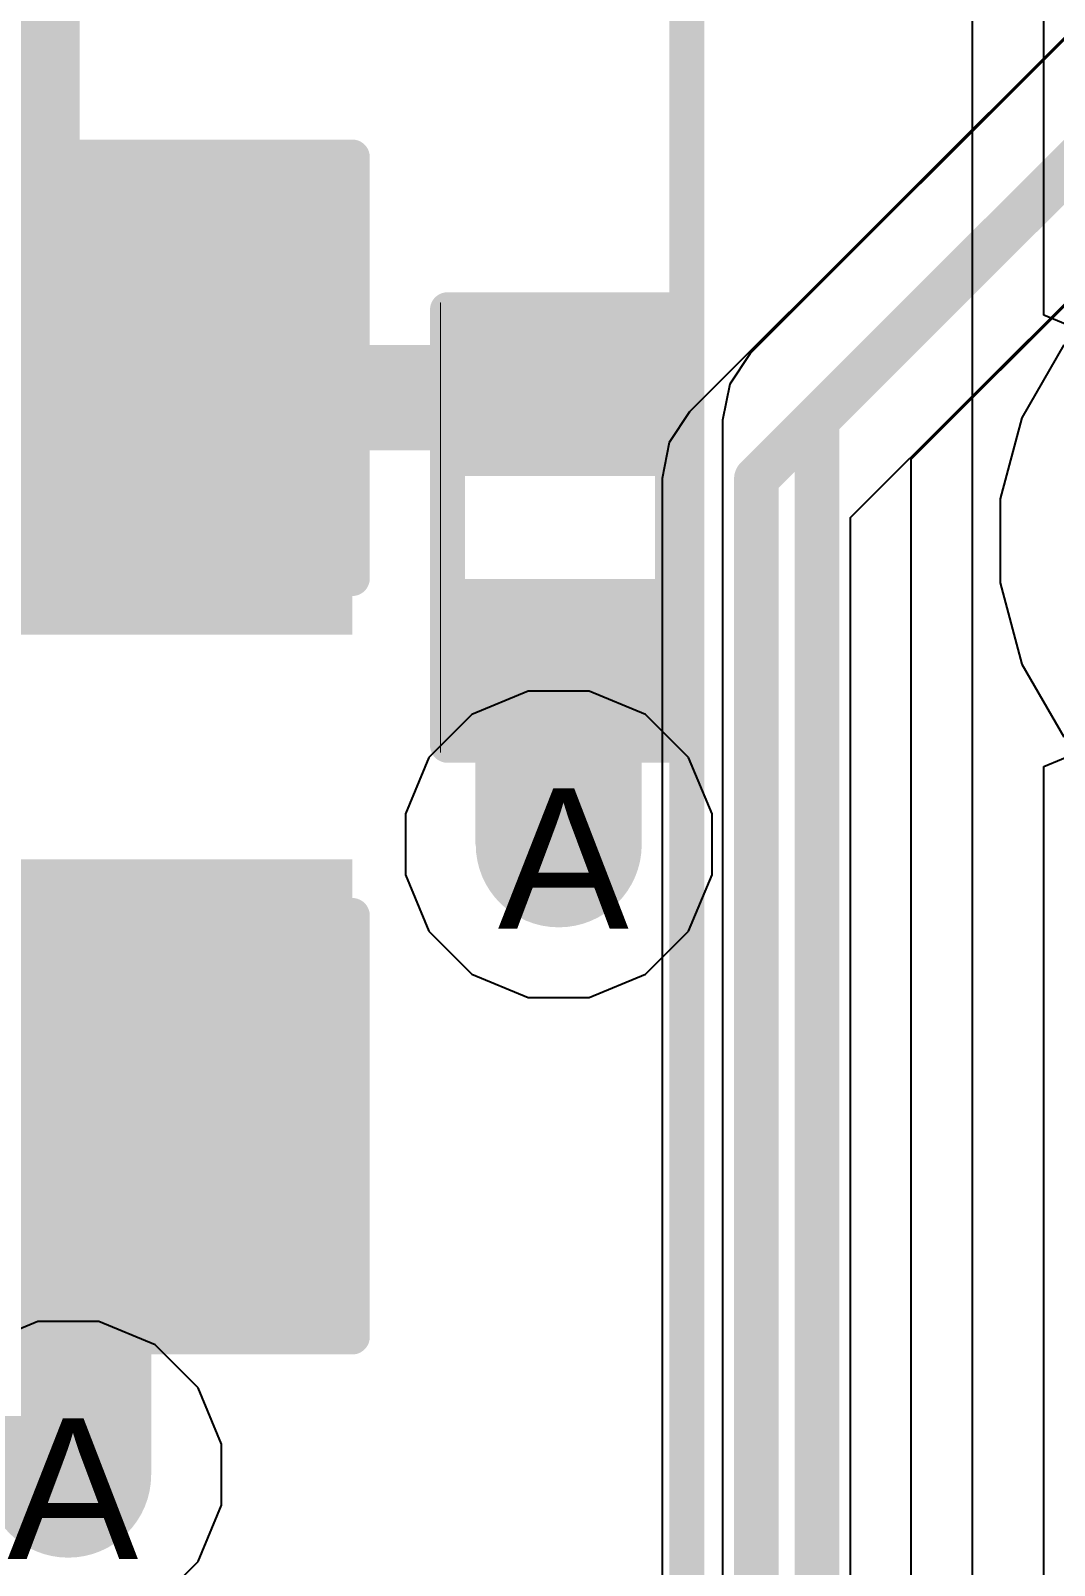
# Model space of a CAD drawing. Header units: inches. Extents: x 0 to 5271, y 0 to 5417.
# Drawn here: x 120.09 to 123.79, y 90.67 to 96.22 of the extents above; entities that cross this region are included whole.
import ezdxf

# ---------------------------------------------------------------- set-up
doc = ezdxf.new("R2010")
doc.units = ezdxf.units.IN
for name, color, linetype in [('Bottom Layer', 5, 'Continuous'), ('Bottom Overlay', 54, 'Continuous'), ('Bottom Paste', 16, 'Continuous'), ('Bottom Solder', 6, 'Continuous'), ('Drill Drawing', 1, 'Continuous'), ('L2_GND1', 16, 'Continuous'), ('L3_SIG1', 76, 'Continuous'), ('L4_PWR', 90, 'Continuous'), ('L5_GND2', 156, 'Continuous'), ('L6_SIG2', 130, 'Continuous'), ('L7_GND3', 216, 'Continuous'), ('Top Layer', 1, 'Continuous'), ('Top Overlay', 2, 'Continuous'), ('Via Holes', 16, 'Continuous')]:
    doc.layers.add(name, color=color, linetype=linetype)
doc.styles.add('Arial', font='', dxfattribs={"height": 0.2})
doc.styles.get('Arial').set_extended_font_data('Arial')

# ---------------------------------------------------------------- blocks, each defined once
blk = doc.blocks.new('C___1206_B_5')
at = {"layer": 'Bottom Layer'}
for points in [[(-2.032, 0.889), (-0.508, 0.889), (-0.508, -0.889), (-2.032, -0.889)], [(0.508, 0.889), (2.032, 0.889), (2.032, -0.889), (0.508, -0.889)]]:
    blk.add_hatch(color=5, dxfattribs=at).paths.add_polyline_path(points)
at = {"layer": 'Bottom Paste'}
for points in [[(-2.032, 0.889), (-0.508, 0.889), (-0.508, -0.889), (-2.032, -0.889)], [(0.508, 0.889), (2.032, 0.889), (2.032, -0.889), (0.508, -0.889)]]:
    blk.add_hatch(color=16, dxfattribs=at).paths.add_polyline_path(points)
at = {"layer": 'Bottom Solder'}
for points in [[(-2.1336, 0.9906), (-0.4064, 0.9906), (-0.4064, -0.9906), (-2.1336, -0.9906)], [(0.4064, 0.9906), (2.1336, 0.9906), (2.1336, -0.9906), (0.4064, -0.9906)]]:
    blk.add_hatch(color=6, dxfattribs=at).paths.add_polyline_path(points)
at = {"layer": 'Bottom Overlay'}
for points in [[(-2.1336, 0.9906, 0.127, 0.127, 0), (-0.6096, 0.9906, 0.127, 0.127, 0)], [(-2.1336, 0.9906, 0.127, 0.127, 0), (-2.1336, -0.9906, 0.127, 0.127, 0)], [(0.6096, 0.9906, 0.127, 0.127, 0), (2.1336, 0.9906, 0.127, 0.127, 0)], [(2.1336, 0.9906, 0.127, 0.127, 0), (2.1336, -0.9906, 0.127, 0.127, 0)], [(-2.1336, -0.9906, 0.127, 0.127, 0), (-0.6096, -0.9906, 0.127, 0.127, 0)], [(0.6096, -0.9906, 0.127, 0.127, 0), (2.1336, -0.9906, 0.127, 0.127, 0)]]:
    blk.add_lwpolyline(points, format="xyseb", dxfattribs=at)
for points in [[(-2.1653, 0.9906, 0.0635, 0.0635, 1), (-2.1018, 0.9906, 0.0635, 0.0635, 1)], [(-2.1653, 0.9906, 0.0635, 0.0635, 1), (-2.1018, 0.9906, 0.0635, 0.0635, 1)], [(-0.6413, 0.9906, 0.0635, 0.0635, 1), (-0.5778, 0.9906, 0.0635, 0.0635, 1)], [(0.5779, 0.9906, 0.0635, 0.0635, 1), (0.6414, 0.9906, 0.0635, 0.0635, 1)], [(2.1019, 0.9906, 0.0635, 0.0635, 1), (2.1654, 0.9906, 0.0635, 0.0635, 1)], [(2.1019, 0.9906, 0.0635, 0.0635, 1), (2.1654, 0.9906, 0.0635, 0.0635, 1)], [(-2.1653, -0.9906, 0.0635, 0.0635, 1), (-2.1018, -0.9906, 0.0635, 0.0635, 1)], [(-2.1653, -0.9906, 0.0635, 0.0635, 1), (-2.1018, -0.9906, 0.0635, 0.0635, 1)], [(-0.6413, -0.9906, 0.0635, 0.0635, 1), (-0.5778, -0.9906, 0.0635, 0.0635, 1)], [(0.5779, -0.9906, 0.0635, 0.0635, 1), (0.6414, -0.9906, 0.0635, 0.0635, 1)], [(2.1019, -0.9906, 0.0635, 0.0635, 1), (2.1654, -0.9906, 0.0635, 0.0635, 1)], [(2.1019, -0.9906, 0.0635, 0.0635, 1), (2.1654, -0.9906, 0.0635, 0.0635, 1)]]:
    blk.add_lwpolyline(points, format="xyseb", close=True, dxfattribs=at)
blk = doc.blocks.new('R___0402_B_454')
at = {"layer": 'Bottom Layer'}
for points in [[(-0.2413, 0.3175), (-0.2413, -0.3175), (-0.6985, -0.3175), (-0.6985, 0.3175)], [(0.6985, 0.3175), (0.6985, -0.3175), (0.2413, -0.3175), (0.2413, 0.3175)]]:
    blk.add_hatch(color=5, dxfattribs=at).paths.add_polyline_path(points)
at = {"layer": 'Bottom Paste'}
for points in [[(-0.2413, 0.3175), (-0.2413, -0.3175), (-0.6985, -0.3175), (-0.6985, 0.3175)], [(0.6985, 0.3175), (0.6985, -0.3175), (0.2413, -0.3175), (0.2413, 0.3175)]]:
    blk.add_hatch(color=16, dxfattribs=at).paths.add_polyline_path(points)
at = {"layer": 'Bottom Solder'}
for points in [[(-0.1863, 0.3725), (-0.1863, -0.3725), (-0.7535, -0.3725), (-0.7535, 0.3725)], [(0.7535, 0.3725), (0.7535, -0.3725), (0.1863, -0.3725), (0.1863, 0.3725)]]:
    blk.add_hatch(color=6, dxfattribs=at).paths.add_polyline_path(points)
at = {"layer": 'Bottom Overlay'}
for points in [[(-0.7874, 0.4064, 0.127, 0.127, 0), (-0.7874, -0.4064, 0.127, 0.127, 0)], [(-0.7874, 0.4064, 0.127, 0.127, 0), (0.7874, 0.4064, 0.127, 0.127, 0)], [(0.7874, 0.4064, 0.127, 0.127, 0), (0.7874, -0.4064, 0.127, 0.127, 0)], [(-0.8128, 0.4318, 0.00323, 0.00323, 0), (0.8128, 0.4318, 0.00323, 0.00323, 0)], [(-0.7874, -0.4064, 0.127, 0.127, 0), (0.7874, -0.4064, 0.127, 0.127, 0)]]:
    blk.add_lwpolyline(points, format="xyseb", dxfattribs=at)
for points in [[(-0.8191, 0.4064, 0.0635, 0.0635, 1), (-0.7556, 0.4064, 0.0635, 0.0635, 1)], [(-0.8191, 0.4064, 0.0635, 0.0635, 1), (-0.7556, 0.4064, 0.0635, 0.0635, 1)], [(0.7557, 0.4064, 0.0635, 0.0635, 1), (0.8192, 0.4064, 0.0635, 0.0635, 1)], [(0.7557, 0.4064, 0.0635, 0.0635, 1), (0.8192, 0.4064, 0.0635, 0.0635, 1)], [(-0.8136, 0.4318, 0.00161, 0.00161, 1), (-0.812, 0.4318, 0.00161, 0.00161, 1)], [(0.812, 0.4318, 0.00161, 0.00161, 1), (0.8136, 0.4318, 0.00161, 0.00161, 1)], [(-0.8191, -0.4064, 0.0635, 0.0635, 1), (-0.7556, -0.4064, 0.0635, 0.0635, 1)], [(-0.8191, -0.4064, 0.0635, 0.0635, 1), (-0.7556, -0.4064, 0.0635, 0.0635, 1)], [(0.7557, -0.4064, 0.0635, 0.0635, 1), (0.8192, -0.4064, 0.0635, 0.0635, 1)], [(0.7557, -0.4064, 0.0635, 0.0635, 1), (0.8192, -0.4064, 0.0635, 0.0635, 1)]]:
    blk.add_lwpolyline(points, format="xyseb", close=True, dxfattribs=at)
blk = doc.blocks.new('HR911130C_521')
at = {"layer": 'Top Overlay'}
blk.add_lwpolyline([(-8.001, -8.5694, 0.127, 0.127, 0), (-8.001, 12.7666, 0.127, 0.127, 0)], format="xyseb", dxfattribs=at)

msp = doc.modelspace()

# ---------------------------------------------------------------- hatches: boundary and pattern name
at = {"layer": 'Bottom Layer'}
for points in [[(118.5746, 94.1395), (120.2717, 94.1395), (120.2717, 97.6738), (118.5746, 97.6738)], [(122.3032, 93.9527), (121.7021, 93.9527), (121.7021, 93.2766), (122.3032, 93.2766)], [(120.5303, 92.562), (119.9292, 92.562), (119.9292, 90.9969), (120.5303, 90.9969)]]:
    msp.add_hatch(color=5, dxfattribs=at).paths.add_polyline_path(points)
h = msp.add_hatch(color=5, dxfattribs=at)
edge = h.paths.add_edge_path()
edge.add_arc((122.0032, 93.2766), 0.3, 0, 360)
h = msp.add_hatch(color=5, dxfattribs=at)
edge = h.paths.add_edge_path()
edge.add_arc((120.2302, 90.9969), 0.3, 0, 360)
at = {"layer": 'L2_GND1'}
h = msp.add_hatch(color=16, dxfattribs=at)
edge = h.paths.add_edge_path()
edge.add_arc((122.0032, 93.2766), 0.3, 0, 360)
h = msp.add_hatch(color=16, dxfattribs=at)
edge = h.paths.add_edge_path()
edge.add_arc((120.2302, 90.9969), 0.3, 0, 360)
at = {"layer": 'L3_SIG1'}
h = msp.add_hatch(color=76, dxfattribs=at)
edge = h.paths.add_edge_path()
edge.add_arc((122.0032, 93.2766), 0.3, 0, 360)
h = msp.add_hatch(color=76, dxfattribs=at)
edge = h.paths.add_edge_path()
edge.add_arc((120.2302, 90.9969), 0.3, 0, 360)
at = {"layer": 'L4_PWR'}
h = msp.add_hatch(color=90, dxfattribs=at)
edge = h.paths.add_edge_path()
edge.add_arc((122.0032, 93.2766), 0.3, 0, 360)
h = msp.add_hatch(color=90, dxfattribs=at)
edge = h.paths.add_edge_path()
edge.add_arc((120.2302, 90.9969), 0.3, 0, 360)
at = {"layer": 'L5_GND2'}
h = msp.add_hatch(color=156, dxfattribs=at)
edge = h.paths.add_edge_path()
edge.add_arc((122.0032, 93.2766), 0.3, 0, 360)
h = msp.add_hatch(color=156, dxfattribs=at)
edge = h.paths.add_edge_path()
edge.add_arc((120.2302, 90.9969), 0.3, 0, 360)
at = {"layer": 'L6_SIG2'}
h = msp.add_hatch(color=130, dxfattribs=at)
edge = h.paths.add_edge_path()
edge.add_arc((122.0032, 93.2766), 0.3, 0, 360)
h = msp.add_hatch(color=130, dxfattribs=at)
edge = h.paths.add_edge_path()
edge.add_arc((120.2302, 90.9969), 0.3, 0, 360)
at = {"layer": 'L7_GND3'}
h = msp.add_hatch(color=216, dxfattribs=at)
edge = h.paths.add_edge_path()
edge.add_arc((122.0032, 93.2766), 0.3, 0, 360)
h = msp.add_hatch(color=216, dxfattribs=at)
edge = h.paths.add_edge_path()
edge.add_arc((120.2302, 90.9969), 0.3, 0, 360)
at = {"layer": 'Top Layer'}
h = msp.add_hatch(color=1, dxfattribs=at)
edge = h.paths.add_edge_path()
edge.add_arc((122.0032, 93.2766), 0.3, 0, 360)
h = msp.add_hatch(color=1, dxfattribs=at)
edge = h.paths.add_edge_path()
edge.add_arc((120.2302, 90.9969), 0.3, 0, 360)
at = {"layer": 'Via Holes'}
h = msp.add_hatch(color=7, dxfattribs=at)
edge = h.paths.add_edge_path()
edge.add_arc((122.0032, 93.2766), 0.15, 0, 360)
h = msp.add_hatch(color=7, dxfattribs=at)
edge = h.paths.add_edge_path()
edge.add_arc((120.2302, 90.9969), 0.15, 0, 360)

# ---------------------------------------------------------------- linework, layer by layer
at = {"layer": 'Bottom Layer'}
for points in [[(120.2725, 94.8925, 0.381, 0.381, 0), (122.0078, 94.8925, 0.381, 0.381, 0)], [(120.2662, 94.8988, 0.254, 0.254, 0), (120.2725, 94.8925, 0.254, 0.254, 0)]]:
    msp.add_lwpolyline(points, format="xyseb", dxfattribs=at)
for points in [[(120.1772, 94.8925, 0.1905, 0.1905, 1), (120.3677, 94.8925, 0.1905, 0.1905, 1)], [(121.9125, 94.8925, 0.1905, 0.1905, 1), (122.103, 94.8925, 0.1905, 0.1905, 1)], [(120.2027, 94.8988, 0.127, 0.127, 1), (120.3297, 94.8988, 0.127, 0.127, 1)], [(120.209, 94.8925, 0.127, 0.127, 1), (120.336, 94.8925, 0.127, 0.127, 1)]]:
    msp.add_lwpolyline(points, format="xyseb", close=True, dxfattribs=at)
at = {"layer": 'L2_GND1'}
for p, q in [((123.829, 95.0829), (123.677, 94.8198)), ((123.677, 94.8198), (123.5984, 94.5263)), ((123.5984, 94.5263), (123.5984, 94.2224)), ((123.5984, 94.2224), (123.677, 93.9289)), ((123.677, 93.9289), (123.829, 93.6658)), ((121.893, 93.8306), (121.6894, 93.7463)), ((122.1134, 93.8306), (121.893, 93.8306)), ((122.317, 93.7463), (122.1134, 93.8306)), ((121.6894, 93.7463), (121.5335, 93.5904)), ((122.4728, 93.5904), (122.317, 93.7463)), ((121.5335, 93.5904), (121.4492, 93.3868)), ((122.5572, 93.3868), (122.4728, 93.5904)), ((121.4492, 93.3868), (121.4492, 93.1664)), ((122.5572, 93.1664), (122.5572, 93.3868)), ((121.4492, 93.1664), (121.5335, 92.9628)), ((122.4728, 92.9628), (122.5572, 93.1664)), ((121.5335, 92.9628), (121.6894, 92.8069)), ((122.317, 92.8069), (122.4728, 92.9628)), ((121.6894, 92.8069), (121.893, 92.7226)), ((122.1134, 92.7226), (122.317, 92.8069)), ((121.893, 92.7226), (122.1134, 92.7226)), ((120.12, 91.5509), (119.9164, 91.4665)), ((120.3404, 91.5509), (120.12, 91.5509)), ((120.5441, 91.4665), (120.3404, 91.5509)), ((120.6999, 91.3107), (120.5441, 91.4665)), ((120.7842, 91.1071), (120.6999, 91.3107)), ((120.7842, 90.8867), (120.7842, 91.1071)), ((120.6999, 90.6831), (120.7842, 90.8867)), ((120.5441, 90.5272), (120.6999, 90.6831))]:
    msp.add_line(p, q, dxfattribs=at)
at = {"layer": 'L3_SIG1'}
for p, q in [((128.8689, 101.2332), (122.4763, 94.8407)), ((123.0583, 94.4584), (129.4509, 100.8509)), ((122.4763, 94.8407), (122.4024, 94.7301)), ((122.4024, 94.7301), (122.3765, 94.5996)), ((122.3765, 94.5996), (122.3765, 88.9793)), ((123.0583, 90.0313), (123.0583, 94.4584))]:
    msp.add_line(p, q, dxfattribs=at)
for points in [[(122.7174, 94.5996, 0.1608, 0.1608, 0), (129.2098, 101.092, 0.1608, 0.1608, 0)], [(122.7174, 83.8558, 0.1608, 0.1608, 0), (122.7174, 94.5996, 0.1608, 0.1608, 0)]]:
    msp.add_lwpolyline(points, format="xyseb", dxfattribs=at)
msp.add_lwpolyline([(122.6772, 94.5996, 0.0804, 0.0804, 1), (122.7576, 94.5996, 0.0804, 0.0804, 1)], format="xyseb", close=True, dxfattribs=at)
msp.add_lwpolyline([(122.6772, 94.5996, 0.0804, 0.0804, 1), (122.7576, 94.5996, 0.0804, 0.0804, 1)], format="xyseb", close=True, dxfattribs=at)
at = {"layer": 'L4_PWR'}
for p, q in [((123.7568, 95.1903), (123.7568, 96.3185)), ((123.4978, 96.2929), (123.4978, 89.6306)), ((123.8838, 95.1377), (123.7568, 95.1903)), ((121.893, 93.8306), (121.6894, 93.7463)), ((122.1134, 93.8306), (121.893, 93.8306)), ((122.317, 93.7463), (122.1134, 93.8306)), ((121.6894, 93.7463), (121.5335, 93.5904)), ((122.4728, 93.5904), (122.317, 93.7463)), ((121.5335, 93.5904), (121.4492, 93.3868)), ((122.5572, 93.3868), (122.4728, 93.5904)), ((123.7568, 93.5584), (123.8838, 93.611)), ((123.7568, 89.6306), (123.7568, 93.5584)), ((121.4492, 93.3868), (121.4492, 93.1664)), ((122.5572, 93.1664), (122.5572, 93.3868)), ((121.4492, 93.1664), (121.5335, 92.9628)), ((122.4728, 92.9628), (122.5572, 93.1664)), ((121.5335, 92.9628), (121.6894, 92.8069)), ((122.317, 92.8069), (122.4728, 92.9628)), ((121.6894, 92.8069), (121.893, 92.7226)), ((122.1134, 92.7226), (122.317, 92.8069)), ((121.893, 92.7226), (122.1134, 92.7226)), ((120.12, 91.5509), (119.9164, 91.4665)), ((120.3404, 91.5509), (120.12, 91.5509)), ((120.5441, 91.4665), (120.3404, 91.5509)), ((120.6999, 91.3107), (120.5441, 91.4665)), ((120.7842, 91.1071), (120.6999, 91.3107)), ((120.7842, 90.8867), (120.7842, 91.1071)), ((120.6999, 90.6831), (120.7842, 90.8867)), ((120.5441, 90.5272), (120.6999, 90.6831))]:
    msp.add_line(p, q, dxfattribs=at)
at = {"layer": 'L6_SIG2'}
for p, q in [((124.0233, 96.3801), (122.6955, 95.0523)), ((123.2775, 94.67), (124.4056, 95.7981)), ((122.6955, 95.0523), (122.6216, 94.9417)), ((122.6216, 94.9417), (122.5956, 94.8112)), ((122.5956, 94.8112), (122.5956, 88.7052)), ((123.2775, 89.5762), (123.2775, 94.67))]:
    msp.add_line(p, q, dxfattribs=at)
for points in [[(122.9365, 94.8112, 0.1608, 0.1608, 0), (124.2644, 96.139, 0.1608, 0.1608, 0)], [(122.9365, 82.5097, 0.1608, 0.1608, 0), (122.9365, 94.8112, 0.1608, 0.1608, 0)]]:
    msp.add_lwpolyline(points, format="xyseb", dxfattribs=at)
msp.add_lwpolyline([(122.8963, 94.8112, 0.0804, 0.0804, 1), (122.9767, 94.8112, 0.0804, 0.0804, 1)], format="xyseb", close=True, dxfattribs=at)
msp.add_lwpolyline([(122.8963, 94.8112, 0.0804, 0.0804, 1), (122.9767, 94.8112, 0.0804, 0.0804, 1)], format="xyseb", close=True, dxfattribs=at)

# ---------------------------------------------------------------- block references
msp.add_blockref('HR911130C_521', (130.4674, 98.7528))
at = {"rotation": 90}
for name, p in [('C___1206_B_5', (120.2662, 93.6288)), ('R___0402_B_454', (122.0078, 94.4226))]:
    msp.add_blockref(name, p, dxfattribs=at)

# ---------------------------------------------------------------- texts
at = {"layer": 'Drill Drawing', "style": 'Arial'}
for p in [(121.7831, 92.9719), (120.0102, 90.6922)]:
    msp.add_text('A', height=0.508, dxfattribs=at).set_placement(p)

doc.saveas('drawing.dxf')
